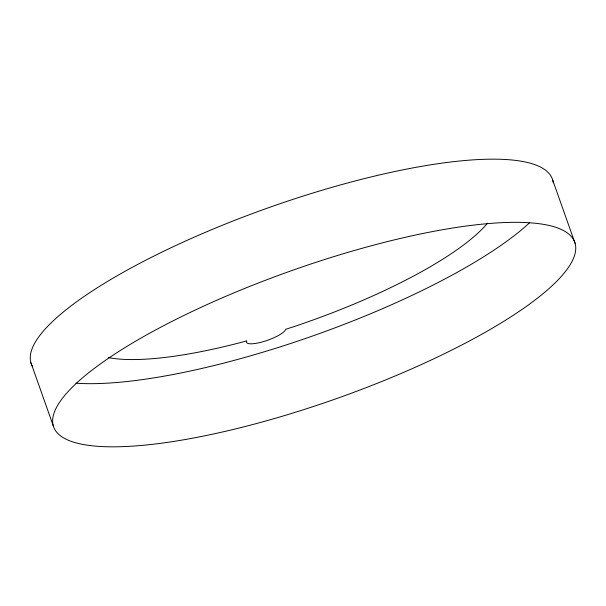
<?xml version="1.0" encoding="UTF-8"?>
<svg xmlns="http://www.w3.org/2000/svg" width="606" height="606" viewBox="0 0 606 606"><rect width="100%" height="100%" fill="white"/><g stroke="black" fill="none" stroke-linecap="round" stroke-linejoin="round"><path stroke-width="0.91" d="M552.725 180.164L575.086 243.317A276.434 67.811 -19.5 0 1 199.783 436.812A276.434 67.811 -19.5 0 1 167.673 323.604A276.434 67.811 -19.5 0 1 575.086 243.317M30.914 362.683L53.275 425.836M32.239 365.979A276.434 67.811 -19.5 0 1 271.571 206.654A276.434 67.811 -19.5 0 1 553.248 182.8M529.636 222.705A276.434 67.811 -19.5 0 1 314.15 335.451A276.434 67.811 -19.5 0 1 75.992 383.204M487.497 223.175A217.698 53.404 -19.5 0 1 292.986 326.945L285.661 329.308A20.733 5.083 -19.5 0 1 263.693 341.526A20.733 5.083 -19.5 0 1 246.778 340.837L239.612 342.791A217.698 53.404 -19.5 0 1 108.376 357.593"/></g></svg>
